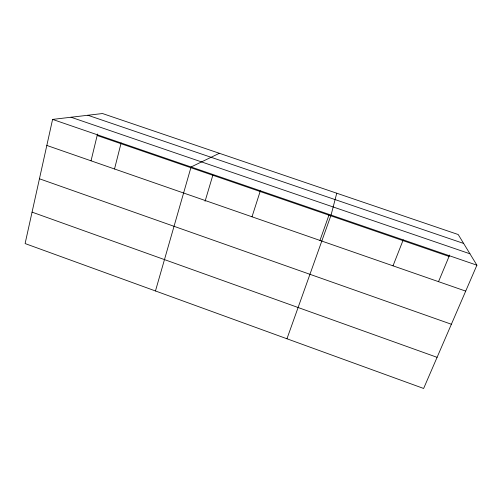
<?xml version="1.0" encoding="UTF-8"?>
<svg xmlns="http://www.w3.org/2000/svg" width="502" height="502" viewBox="0 0 502 502"><rect width="100%" height="100%" fill="white"/><g stroke="black" fill="none" stroke-linecap="round" stroke-linejoin="round"><path stroke-width="0.75" d="M52.591 119.407L25.1 243.564L423.632 388.466L476.9 265.188L458.2 234.528L102.496 113.534L52.591 119.407L476.9 265.188M91.038 160.797L97.532 133.996M114.525 168.986L121.126 142.951M336.748 193.214L331.063 215.082L286.956 338.775M155.463 290.965L191.074 166.984L219.368 153.286M205.073 201.271L212.823 175.261M252.004 216.795L260.356 190.791M319.937 240.483L328.942 215.17M393.016 265.828L403.225 239.874M438.503 281.71L449.641 255.035M87.881 115.253L463.641 243.445M71.033 117.236L469.947 253.786M97.168 135.509L449.052 256.447M46.83 145.442L465.699 291.11M39.445 178.781L451.38 324.248M32.059 212.133L437.085 357.33"/></g></svg>
